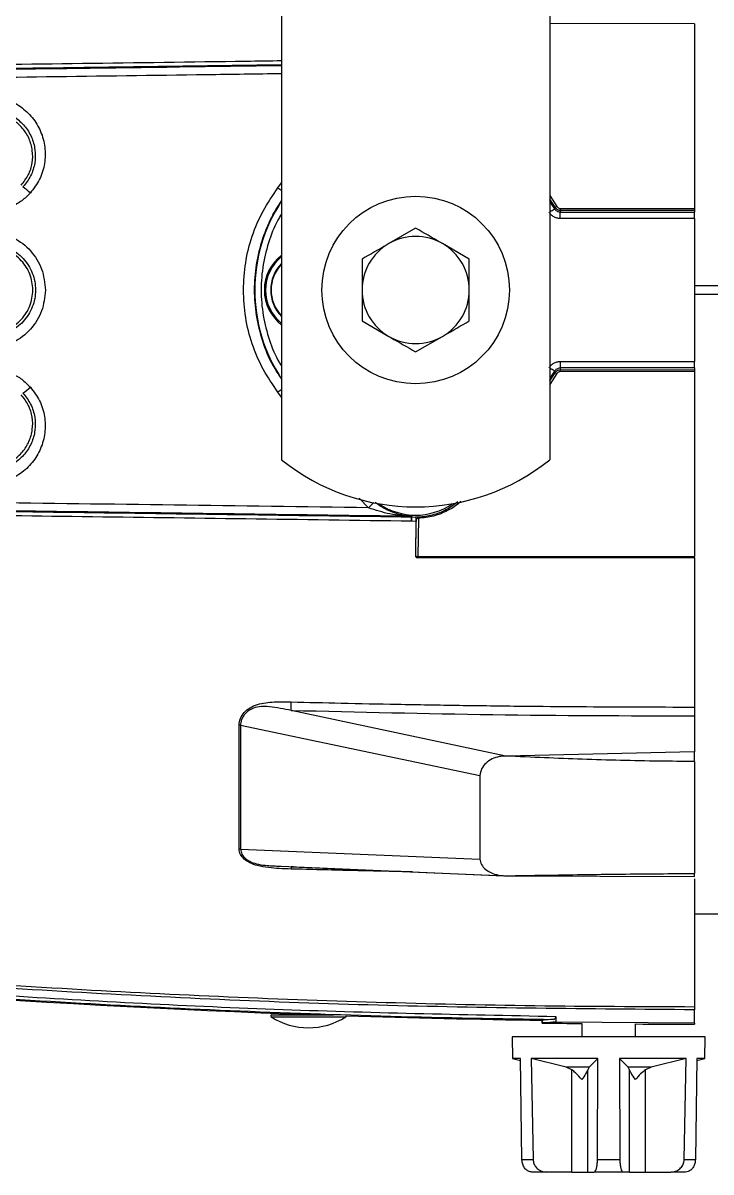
# Model space of a CAD drawing. Extents: x 17.1 to 113.1, y 3.8 to 84.5.
# Drawn here: x 23.43 to 26.63, y 31.74 to 37.1 of the extents above; entities that cross this region are included whole.
import ezdxf

# ---------------------------------------------------------------- set-up
doc = ezdxf.new("R2010")
doc.units = 0
doc.header["$MEASUREMENT"] = 0
doc.layers.add('OBJECT', color=7, linetype='CONTINUOUS')

msp = doc.modelspace()

# ---------------------------------------------------------------- linework, layer by layer
at = {"layer": 'OBJECT'}
for p, q in [((24.6319, 38.8265), (24.6319, 35.0639)), ((25.8819, 38.8265), (25.8819, 35.0639)), ((26.5569, 37.0991), (25.8819, 37.0994)), ((26.5569, 37.0991), (26.5569, 36.2368)), ((24.6143, 36.3328), (24.6319, 36.356)), ((25.8819, 36.2971), (25.9156, 36.2467)), ((25.9068, 36.2428), (25.8819, 36.2802)), ((25.9052, 36.2346), (25.9068, 36.2428)), ((25.9326, 36.2281), (25.9311, 36.2198)), ((25.9311, 36.2198), (26.5569, 36.2198)), ((25.9311, 36.1898), (25.9311, 36.2198)), ((26.5569, 36.1898), (25.9311, 36.1898)), ((26.5569, 36.228), (25.9326, 36.2281)), ((25.9327, 36.2369), (26.5569, 36.2368)), ((26.5569, 36.228), (26.5569, 36.2198)), ((26.5569, 36.1898), (26.5569, 36.2198)), ((26.5569, 36.1898), (26.5569, 35.5232)), ((25.2569, 36.1452), (25.1319, 36.073)), ((25.5069, 36.0008), (25.3819, 36.073)), ((26.7632, 35.8765), (26.5569, 35.8765)), ((26.5569, 35.8365), (26.7632, 35.8365)), ((25.0069, 35.7121), (25.1319, 35.64)), ((25.2569, 35.5678), (25.3819, 35.64)), ((25.9311, 35.5232), (26.5569, 35.5232)), ((25.9311, 35.5232), (25.9311, 35.4932)), ((26.5569, 35.4932), (25.9311, 35.4932)), ((25.9311, 35.4932), (25.9326, 35.4849)), ((26.5569, 35.4932), (26.5569, 35.5232)), ((26.5569, 35.4932), (26.5569, 35.485)), ((25.8819, 35.4328), (25.9068, 35.4702)), ((25.9156, 35.4663), (25.8819, 35.4159)), ((25.9068, 35.4702), (25.9052, 35.4783)), ((25.9326, 35.4849), (26.5569, 35.485)), ((26.5569, 35.4761), (25.9327, 35.476)), ((26.5569, 35.4761), (26.5569, 34.6139)), ((24.6319, 35.357), (24.6143, 35.3802)), ((25.0377, 34.8404), (24.9933, 34.8854)), ((25.2375, 34.798), (25.2376, 34.8003)), ((25.2397, 34.7979), (25.2375, 34.798)), ((25.2398, 34.8003), (25.2397, 34.7979)), ((25.2397, 34.7979), (25.2554, 34.7974)), ((25.2388, 34.7777), (25.2379, 34.7777)), ((25.2591, 34.7771), (25.2388, 34.7777)), ((25.257, 34.6166), (25.2591, 34.7771)), ((25.2574, 34.617), (25.2596, 34.7873)), ((25.2596, 34.7873), (25.2595, 34.7907)), ((25.2694, 34.791), (25.2671, 34.6132)), ((25.257, 34.6166), (25.2574, 34.617)), ((26.5569, 34.6071), (25.2669, 34.6065)), ((25.2669, 34.6065), (25.2674, 34.607)), ((25.2671, 34.6132), (26.5569, 34.6139)), ((26.5569, 34.6076), (25.2674, 34.607)), ((26.5569, 34.6071), (26.5569, 34.6076)), ((26.5569, 34.6071), (26.5569, 33.9109)), ((24.6757, 33.8953), (24.6756, 33.8953)), ((25.6769, 33.6821), (24.6757, 33.8953)), ((26.5569, 33.8693), (26.5569, 33.7016)), ((24.4404, 33.8263), (24.4334, 33.8267)), ((24.4404, 33.8263), (25.5569, 33.5907)), ((26.5569, 33.7016), (25.6769, 33.6821)), ((26.5569, 33.657), (26.5569, 33.1339)), ((25.5569, 33.5907), (25.5569, 33.2018)), ((24.4404, 33.247), (25.5569, 33.2018)), ((24.5942, 33.1697), (25.6687, 33.124)), ((24.6756, 33.166), (24.6759, 33.1648)), ((24.6757, 33.166), (25.6769, 33.1235)), ((24.6878, 33.1657), (24.6757, 33.166)), ((25.6769, 33.1235), (26.5569, 33.1209)), ((26.5569, 33.1089), (26.5569, 32.5128)), ((26.5569, 32.9465), (26.7632, 32.9465)), ((26.5569, 32.4367), (26.5569, 32.4982)), ((24.583, 32.4655), (24.8525, 32.4655)), ((24.5857, 32.4747), (24.851, 32.4747)), ((24.6631, 32.4799), (24.6631, 32.4747)), ((24.851, 32.4747), (24.8742, 32.4747)), ((24.8525, 32.4655), (24.9308, 32.4655)), ((25.8466, 32.4495), (25.8469, 32.4365)), ((25.8466, 32.4495), (25.8466, 32.4495)), ((25.8469, 32.4365), (25.8466, 32.4495)), ((25.8469, 32.4365), (25.8469, 32.4365)), ((25.9099, 32.4677), (25.9102, 32.4408)), ((26.5569, 32.4367), (25.9102, 32.4408)), ((26.0319, 32.4342), (26.0319, 32.3715)), ((26.5569, 32.4367), (26.5569, 32.4315)), ((26.2819, 32.3715), (26.2819, 32.4322)), ((25.7069, 32.3715), (25.7086, 32.2715)), ((26.6069, 32.3715), (25.7069, 32.3715)), ((26.6052, 32.2715), (26.6069, 32.3715)), ((25.7086, 32.2715), (25.7463, 32.2614)), ((25.7461, 32.2715), (25.7086, 32.2715)), ((25.7524, 31.8004), (25.7461, 32.2715)), ((26.1069, 32.2715), (25.7961, 32.2715)), ((25.7961, 32.2715), (25.8046, 31.8004)), ((25.9585, 32.2306), (25.7961, 32.2715)), ((26.066, 32.2306), (25.9585, 32.2306)), ((25.9847, 32.2189), (25.9585, 32.2306)), ((26.066, 32.2306), (26.0594, 32.2189)), ((26.1069, 32.2715), (26.066, 32.2306)), ((26.1048, 31.8004), (26.1069, 32.2715)), ((26.5177, 32.2715), (26.2069, 32.2715)), ((26.2069, 32.2715), (26.209, 31.8004)), ((26.2478, 32.2306), (26.2069, 32.2715)), ((26.3553, 32.2306), (26.2478, 32.2306)), ((26.2544, 32.2189), (26.2478, 32.2306)), ((26.3553, 32.2306), (26.3291, 32.2189)), ((26.5177, 32.2715), (26.3553, 32.2306)), ((26.5092, 31.8004), (26.5177, 32.2715)), ((26.5677, 32.2715), (26.5614, 31.8004)), ((26.5675, 32.2614), (26.6052, 32.2715)), ((26.6052, 32.2715), (26.5677, 32.2715)), ((25.9847, 31.7415), (25.9847, 32.2189)), ((26.0594, 31.7415), (26.0594, 32.2189)), ((26.2544, 31.7415), (26.2544, 32.2189)), ((26.3291, 31.7415), (26.3291, 32.2189)), ((25.7524, 31.8004), (25.8046, 31.8004)), ((26.1048, 31.8004), (26.209, 31.8004)), ((26.5092, 31.8004), (26.5614, 31.8004)), ((25.867, 31.7415), (25.7991, 31.7415)), ((25.9847, 31.7415), (25.867, 31.7415)), ((25.9847, 31.7415), (26.0594, 31.7415)), ((26.0594, 31.7415), (26.0891, 31.7415)), ((26.2247, 31.7415), (26.0891, 31.7415)), ((26.2544, 31.7415), (26.2247, 31.7415)), ((26.2544, 31.7415), (26.3291, 31.7415)), ((26.3291, 31.7415), (26.4468, 31.7415)), ((26.5147, 31.7415), (26.4468, 31.7415))]:
    msp.add_line(p, q, dxfattribs=at)
at = {"layer": 'OBJECT', "flags": 128}
for points in [[(25.8819, 36.2211), (25.8843, 36.2225), (25.8891, 36.2253), (25.8935, 36.2279), (25.8974, 36.2301), (25.9007, 36.232), (25.9031, 36.2334), (25.9046, 36.2343), (25.9052, 36.2346)], [(25.9052, 35.4783), (25.9046, 35.4786), (25.9031, 35.4795), (25.9007, 35.4809), (25.8974, 35.4828), (25.8935, 35.4851), (25.8891, 35.4877), (25.8843, 35.4905), (25.8819, 35.4919)]]:
    msp.add_lwpolyline(points, dxfattribs=at)
at = {"layer": 'OBJECT'}
msp.add_circle((25.2569, 35.8565), 0.4375, dxfattribs=at)
for centre, radius, start, end in [((23.2504, 36.0901), 0.3031, 46.2734, 54.6876), ((24.9084, 36.7327), 0.4964, 233.6784, 236.1554), ((25.2569, 35.8565), 0.7505, 146.3835, 213.6165), ((25.2569, 35.8565), 0.7505, 30.2571, 33.6165), ((25.9016, 36.2659), 0.0237, 282.6843, 305.9634), ((25.7504, 36.235), 0.1824, 357.8107, 0.595), ((25.2569, 35.8565), 0.25, 60, 120), ((25.2569, 35.8565), 0.25, 120, 180), ((25.2569, 35.8565), 0.25, 0, 60), ((24.7569, 35.8565), 0.2056, 127.4464, 232.5536), ((24.7569, 35.8565), 0.2, 128.6822, 231.3178), ((24.7569, 35.8565), 0.1762, 135.1999, 224.8001), ((24.7569, 35.8565), 0.1739, 135.9712, 224.0288), ((25.2569, 35.8565), 0.25, 180, 240), ((25.2569, 35.8565), 0.25, 300, 0), ((25.2569, 35.8565), 0.25, 240, 300), ((25.2569, 35.8565), 0.7505, 326.3835, 329.7429), ((25.9016, 35.4471), 0.0237, 54.0366, 77.3157), ((25.7504, 35.4779), 0.1824, 359.405, 2.1893), ((23.2504, 35.6228), 0.3031, 305.3124, 313.7266), ((24.909, 34.9794), 0.4974, 123.8477, 126.3197), ((25.2569, 35.8445), 1, 231.3178, 308.6822), ((25.156, 34.7444), 0.1524, 128.3966, 140.9255), ((25.2569, 35.1065), 0.3005, 235.3857, 304.6143), ((25.0353, 34.7843), 0.2027, 358.122, 3.8586), ((25.2369, 34.7479), 0.0525, 86.8041, 89.18), ((24.6979, 34.8116), 0.5419, 356.4144, 358.5566), ((25.2303, 34.7907), 0.0391, 0.3627, 10.3744), ((25.2674, 34.617), 0.01, 180.084, 269.9169), ((26.5569, 83.1045), 50.66, 263.32684, 267.85571), ((24.5857, 32.4697), 0.005, 90, 237.4319), ((24.7569, 32.7377), 0.323, 237.4319, 302.5681), ((24.9281, 32.4697), 0.005, 302.5681, 9.0281), ((26.5569, 83.1045), 50.66, 268.16308, 269.19659), ((26.5569, 83.0915), 50.66, 269.19697, 269.40622), ((26.5569, 83.0915), 50.66, 269.68898, 270)]:
    msp.add_arc(centre, radius, start, end, dxfattribs=at)
for points, knots in [([(20.5731, 36.8515), (21.0895, 36.8579), (22.1228, 36.8708), (23.4769, 36.8885), (24.3143, 36.9), (24.6319, 36.9043)], [0, 0, 0, 0, 0.382702, 0.765908, 1, 1, 1, 1]), ([(24.6319, 36.9067), (24.3248, 36.9025), (23.5082, 36.8912), (22.1853, 36.8739), (21.1727, 36.8613), (20.6669, 36.855)], [0, 0, 0, 0, 0.23178, 0.616222, 1, 1, 1, 1]), ([(20.6699, 36.8749), (20.914, 36.878), (21.4109, 36.8843), (22.1712, 36.894), (22.9379, 36.9041), (23.7056, 36.9143), (24.2663, 36.9218), (24.5763, 36.9261), (24.6319, 36.9269)], [0, 0, 0, 0, 0.185391, 0.377506, 0.576351, 0.765931, 0.957987, 1, 1, 1, 1]), ([(20.5677, 36.8147), (20.8069, 36.8176), (21.2936, 36.8234), (22.0374, 36.8327), (22.7872, 36.8422), (23.538, 36.8521), (24.1492, 36.8603), (24.515, 36.8653), (24.6319, 36.8669)], [0, 0, 0, 0, 0.177189, 0.360441, 0.549759, 0.730707, 0.913979, 1, 1, 1, 1]), ([(23.2694, 36.7603), (23.2952, 36.7572), (23.3467, 36.7513), (23.4156, 36.715), (23.4715, 36.663), (23.5108, 36.5974), (23.5307, 36.5233), (23.5291, 36.4463), (23.507, 36.3711), (23.4756, 36.3298), (23.4599, 36.3092)], [0, 0, 0, 0, 0.125399, 0.250033, 0.374937, 0.500007, 0.625107, 0.75017, 0.875155, 1, 1, 1, 1]), ([(23.2698, 36.6986), (23.2908, 36.6967), (23.3327, 36.6928), (23.389, 36.6646), (23.4349, 36.6235), (23.4674, 36.5711), (23.4841, 36.5113), (23.483, 36.4488), (23.4647, 36.3875), (23.4386, 36.3542), (23.4256, 36.3375)], [0, 0, 0, 0, 0.125945, 0.251061, 0.375911, 0.500546, 0.625123, 0.749825, 0.874778, 1, 1, 1, 1]), ([(23.417, 36.3454), (23.4292, 36.3609), (23.4537, 36.392), (23.4709, 36.4492), (23.472, 36.5078), (23.4562, 36.5637), (23.4255, 36.6127), (23.3822, 36.6507), (23.3296, 36.6764), (23.2906, 36.6797), (23.2711, 36.6814)], [0, 0, 0, 0, 0.1248514, 0.2496703, 0.374509, 0.4994319, 0.6244738, 0.749587, 0.8746189, 1, 1, 1, 1]), ([(23.4599, 36.3092), (23.447, 36.2964), (23.4211, 36.271), (23.3736, 36.244), (23.3222, 36.2258), (23.2861, 36.2231), (23.2681, 36.2217)], [0, 0, 0, 0, 0.251427, 0.50031, 0.75055, 1, 1, 1, 1]), ([(24.4538, 35.8565), (24.4558, 35.8991), (24.4598, 35.9845), (24.4923, 36.1089), (24.5419, 36.2274), (24.5902, 36.2976), (24.6143, 36.3328)], [0, 0, 0, 0, 0.249549, 0.499968, 0.749833, 1, 1, 1, 1]), ([(24.6319, 36.2746), (24.6236, 36.2626), (24.6005, 36.2291), (24.5706, 36.1689), (24.536, 36.0819), (24.5106, 35.9774), (24.501, 35.857), (24.5103, 35.7364), (24.5396, 35.6185), (24.5802, 35.5176), (24.6173, 35.4621), (24.6319, 35.4402)], [0, 0, 0, 0, 0.049424, 0.13824, 0.227356, 0.366591, 0.500406, 0.634291, 0.773557, 0.910718, 1, 1, 1, 1]), ([(25.9068, 36.2428), (25.9083, 36.2406), (25.9113, 36.2364), (25.9176, 36.2317), (25.9248, 36.2287), (25.93, 36.2283), (25.9326, 36.2281)], [0, 0, 0, 0, 0.2497795, 0.4995782, 0.7496537, 1, 1, 1, 1]), ([(25.9156, 36.2467), (25.9165, 36.2453), (25.9185, 36.2425), (25.9228, 36.2394), (25.9276, 36.2373), (25.931, 36.237), (25.9327, 36.2369)], [0, 0, 0, 0, 0.248699, 0.500161, 0.750977, 1, 1, 1, 1]), ([(24.6319, 36.2124), (24.6283, 36.2068), (24.6037, 36.1691), (24.5729, 36.0897), (24.5427, 35.9759), (24.5332, 35.8565), (24.5427, 35.7371), (24.5729, 35.6233), (24.6037, 35.5438), (24.6283, 35.5061), (24.6319, 35.5005)], [0, 0, 0, 0, 0.0268709, 0.1810548, 0.3394352, 0.5, 0.6605648, 0.8189452, 0.9731291, 1, 1, 1, 1]), ([(25.9311, 36.1898), (25.9259, 36.1901), (25.9154, 36.1909), (25.9009, 36.1972), (25.8882, 36.2066), (25.8822, 36.2152), (25.8793, 36.2195)], [0, 0, 0, 0, 0.2499898, 0.4998146, 0.7501668, 1, 1, 1, 1]), ([(25.9311, 36.2198), (25.9285, 36.22), (25.9233, 36.2203), (25.916, 36.2235), (25.9096, 36.2282), (25.9067, 36.2325), (25.9052, 36.2346)], [0, 0, 0, 0, 0.249341, 0.49971, 0.74966, 1, 1, 1, 1]), ([(26.5569, 36.2368), (26.5569, 36.2357), (26.5569, 36.2341), (26.5569, 36.2321), (26.5569, 36.2309), (26.5569, 36.2298), (26.5569, 36.2289), (26.5569, 36.2282), (26.5569, 36.228), (26.5569, 36.228)], [0, 0, 0, 0, 0.235209, 0.351551, 0.467887, 0.584217, 0.700551, 0.816896, 1, 1, 1, 1]), ([(25.3819, 36.073), (25.3789, 36.0747), (25.3367, 36.0991), (25.2954, 36.1229), (25.2569, 36.1452)], [0, 0, 0, 0, 0.070214, 1, 1, 1, 1]), ([(23.2868, 36.1262), (23.3197, 36.1196), (23.3853, 36.1063), (23.4648, 36.0424), (23.5196, 35.9564), (23.5266, 35.8898), (23.5301, 35.8565)], [0, 0, 0, 0, 0.250566, 0.500351, 0.750175, 1, 1, 1, 1]), ([(23.2849, 36.0715), (23.3115, 36.0665), (23.3646, 36.0567), (23.4302, 36.0062), (23.4738, 35.9373), (23.489, 35.8564), (23.4737, 35.7756), (23.4301, 35.7067), (23.3646, 35.6563), (23.3115, 35.6464), (23.2849, 35.6415)], [0, 0, 0, 0, 0.125649, 0.250726, 0.375502, 0.500091, 0.624668, 0.749422, 0.874515, 1, 1, 1, 1]), ([(23.4719, 35.8565), (23.4691, 35.8817), (23.4636, 35.9321), (23.4209, 35.9962), (23.3598, 36.0428), (23.3103, 36.0517), (23.2855, 36.0561)], [0, 0, 0, 0, 0.249291, 0.498953, 0.749084, 1, 1, 1, 1]), ([(25.1319, 36.073), (25.1289, 36.0713), (25.0867, 36.0469), (25.0454, 36.023), (25.0069, 36.0008)], [0, 0, 0, 0, 0.070213, 1, 1, 1, 1]), ([(25.0069, 36.0008), (25.0069, 35.9909), (25.0069, 35.9439), (25.0069, 35.895), (25.0069, 35.8565)], [0, 0, 0, 0, 0.211002, 1, 1, 1, 1]), ([(25.5069, 35.8565), (25.5069, 35.895), (25.5069, 35.9439), (25.5069, 35.9909), (25.5069, 36.0008)], [0, 0, 0, 0, 0.788998, 1, 1, 1, 1]), ([(23.2855, 35.6568), (23.3103, 35.6613), (23.3598, 35.6701), (23.4208, 35.7167), (23.4636, 35.7809), (23.4691, 35.8313), (23.4719, 35.8565)], [0, 0, 0, 0, 0.250681, 0.500935, 0.750645, 1, 1, 1, 1]), ([(23.5301, 35.8565), (23.5266, 35.8232), (23.5195, 35.7565), (23.4648, 35.6705), (23.3852, 35.6066), (23.3196, 35.5934), (23.2868, 35.5868)], [0, 0, 0, 0, 0.24993, 0.499886, 0.749919, 1, 1, 1, 1]), ([(24.6143, 35.3802), (24.5902, 35.4153), (24.5418, 35.4856), (24.4923, 35.6041), (24.4598, 35.7285), (24.4558, 35.8137), (24.4538, 35.8565)], [0, 0, 0, 0, 0.250229, 0.500882, 0.749824, 1, 1, 1, 1]), ([(25.0069, 35.8565), (25.0069, 35.8452), (25.0069, 35.7963), (25.0069, 35.7487), (25.0069, 35.7121)], [0, 0, 0, 0, 0.2318492, 1, 1, 1, 1]), ([(25.5069, 35.7121), (25.5069, 35.7487), (25.5069, 35.7963), (25.5069, 35.8452), (25.5069, 35.8565)], [0, 0, 0, 0, 0.7681508, 1, 1, 1, 1]), ([(25.3819, 35.64), (25.3849, 35.6417), (25.4271, 35.6661), (25.4684, 35.6899), (25.5069, 35.7121)], [0, 0, 0, 0, 0.070213, 1, 1, 1, 1]), ([(25.1319, 35.64), (25.1349, 35.6383), (25.1771, 35.6139), (25.2184, 35.59), (25.2569, 35.5678)], [0, 0, 0, 0, 0.070214, 1, 1, 1, 1]), ([(23.2681, 35.4912), (23.2862, 35.4899), (23.3223, 35.4871), (23.3738, 35.4689), (23.4212, 35.4419), (23.447, 35.4165), (23.4599, 35.4038)], [0, 0, 0, 0, 0.250785, 0.500021, 0.750018, 1, 1, 1, 1]), ([(25.8793, 35.4934), (25.8822, 35.4977), (25.8881, 35.5064), (25.9009, 35.5157), (25.9154, 35.522), (25.9259, 35.5228), (25.9311, 35.5232)], [0, 0, 0, 0, 0.250003, 0.499813, 0.750165, 1, 1, 1, 1]), ([(25.9052, 35.4783), (25.9067, 35.4805), (25.9096, 35.4848), (25.916, 35.4895), (25.9233, 35.4926), (25.9285, 35.493), (25.9311, 35.4932)], [0, 0, 0, 0, 0.2494547, 0.4998675, 0.749774, 1, 1, 1, 1]), ([(25.9068, 35.4702), (25.9083, 35.4723), (25.9113, 35.4766), (25.9176, 35.4812), (25.9248, 35.4843), (25.93, 35.4847), (25.9326, 35.4849)], [0, 0, 0, 0, 0.24939, 0.499166, 0.749323, 1, 1, 1, 1]), ([(25.9327, 35.476), (25.931, 35.4759), (25.9276, 35.4757), (25.9228, 35.4735), (25.9185, 35.4705), (25.9165, 35.4677), (25.9156, 35.4663)], [0, 0, 0, 0, 0.248921, 0.499835, 0.751191, 1, 1, 1, 1]), ([(26.5569, 35.485), (26.5569, 35.4849), (26.5569, 35.4847), (26.5569, 35.4837), (26.5569, 35.4827), (26.5569, 35.4815), (26.5569, 35.4802), (26.5569, 35.4784), (26.5569, 35.477), (26.5569, 35.4761)], [0, 0, 0, 0, 0.235207, 0.351552, 0.467887, 0.584228, 0.700573, 0.816902, 1, 1, 1, 1]), ([(23.4599, 35.4038), (23.4756, 35.3832), (23.507, 35.3419), (23.5291, 35.2667), (23.5307, 35.1897), (23.5108, 35.1156), (23.4715, 35.0499), (23.4156, 34.9979), (23.3467, 34.9617), (23.2952, 34.9557), (23.2694, 34.9527)], [0, 0, 0, 0, 0.124845, 0.24983, 0.374893, 0.499993, 0.625062, 0.749967, 0.874601, 1, 1, 1, 1]), ([(23.4256, 35.3755), (23.4387, 35.3587), (23.4647, 35.3253), (23.483, 35.2641), (23.4841, 35.2017), (23.4674, 35.1419), (23.435, 35.0895), (23.389, 35.0483), (23.3327, 35.0202), (23.2908, 35.0163), (23.2698, 35.0143)], [0, 0, 0, 0, 0.1256654, 0.2503632, 0.3748706, 0.4993744, 0.6239874, 0.748872, 0.8742199, 1, 1, 1, 1]), ([(23.2711, 35.0316), (23.2905, 35.0332), (23.3294, 35.0365), (23.382, 35.0621), (23.4253, 35.1001), (23.4561, 35.149), (23.472, 35.205), (23.471, 35.2635), (23.4537, 35.3209), (23.4293, 35.352), (23.417, 35.3676)], [0, 0, 0, 0, 0.124906, 0.249953, 0.375022, 0.500104, 0.625116, 0.749959, 0.874676, 1, 1, 1, 1]), ([(25.0377, 34.8404), (24.7355, 34.8446), (24.1358, 34.8529), (23.2345, 34.8649), (22.3347, 34.8765), (21.4438, 34.8877), (20.8558, 34.8948), (20.5677, 34.8982)], [0, 0, 0, 0, 0.2022766, 0.4015017, 0.6039518, 0.8059482, 1, 1, 1, 1]), ([(25.2376, 34.8003), (24.7181, 34.8075), (23.6787, 34.8218), (22.1227, 34.8422), (21.0894, 34.855), (20.5731, 34.8614)], [0, 0, 0, 0, 0.333336, 0.666886, 1, 1, 1, 1]), ([(20.6669, 34.8579), (21.1727, 34.8516), (22.1852, 34.839), (23.7098, 34.819), (24.7284, 34.805), (25.2375, 34.798)], [0, 0, 0, 0, 0.33303, 0.666639, 1, 1, 1, 1]), ([(25.0685, 34.8665), (25.0824, 34.8566), (25.1103, 34.8367), (25.1546, 34.8173), (25.1962, 34.8053), (25.2276, 34.8013), (25.2388, 34.8004), (25.2397, 34.8003), (25.2397, 34.8003), (25.2398, 34.8003)], [0, 0, 0, 0, 0.249937, 0.500626, 0.749427, 0.968478, 0.986306, 0.993527, 1, 1, 1, 1]), ([(25.2688, 34.7978), (25.2912, 34.8001), (25.3372, 34.805), (25.4011, 34.8301), (25.4368, 34.8569), (25.4539, 34.8697)], [0, 0, 0, 0, 0.330582, 0.680069, 1, 1, 1, 1]), ([(25.4682, 34.8718), (25.4668, 34.8704), (25.4498, 34.8518), (25.4067, 34.8265), (25.3411, 34.7983), (25.2933, 34.7934), (25.2694, 34.791)], [0, 0, 0, 0, 0.02736, 0.351619, 0.675255, 1, 1, 1, 1]), ([(25.2379, 34.7777), (24.9801, 34.7813), (24.4679, 34.7884), (23.7051, 34.7987), (22.9374, 34.8089), (22.1707, 34.8189), (21.4106, 34.8287), (20.9139, 34.8349), (20.6699, 34.838)], [0, 0, 0, 0, 0.168843, 0.335534, 0.500076, 0.67255, 0.839189, 1, 1, 1, 1]), ([(25.2376, 34.8003), (25.2376, 34.8003), (25.2376, 34.8003), (25.2375, 34.8004), (25.2371, 34.8004), (25.2231, 34.8011), (25.1865, 34.8037), (25.121, 34.8131), (25.0709, 34.8295), (25.0377, 34.8404)], [0, 0, 0, 0, 0.001142, 0.002301, 0.004791, 0.01068, 0.246792, 0.502027, 1, 1, 1, 1]), ([(25.2554, 34.7974), (25.2552, 34.7973), (25.255, 34.7971), (25.2562, 34.7952), (25.2582, 34.7925), (25.2595, 34.7907)], [0, 0, 0, 0, 0.252438, 0.503217, 1, 1, 1, 1]), ([(25.2554, 34.7974), (25.2573, 34.7975), (25.2601, 34.7975), (25.265, 34.7976), (25.2675, 34.7977), (25.2688, 34.7978)], [0, 0, 0, 0, 0.499445, 0.751584, 1, 1, 1, 1]), ([(25.2595, 34.7907), (25.2594, 34.7881), (25.2592, 34.7842), (25.2591, 34.779), (25.2591, 34.7771)], [0, 0, 0, 0, 0.6495649, 1, 1, 1, 1]), ([(25.2694, 34.791), (25.2688, 34.7909), (25.2674, 34.7908), (25.265, 34.7903), (25.2623, 34.7896), (25.2601, 34.7885), (25.2598, 34.7877), (25.2596, 34.7873)], [0, 0, 0, 0, 0.117751, 0.236264, 0.479976, 0.736393, 1, 1, 1, 1]), ([(25.2669, 34.6065), (25.2659, 34.6066), (25.2638, 34.6068), (25.261, 34.6083), (25.2588, 34.6105), (25.2573, 34.6134), (25.2571, 34.6155), (25.257, 34.6166)], [0, 0, 0, 0, 0.1904146, 0.380721, 0.5749326, 0.7832683, 1, 1, 1, 1]), ([(25.2574, 34.617), (25.2574, 34.6169), (25.2574, 34.6169), (25.2574, 34.6167), (25.2576, 34.6162), (25.2583, 34.6154), (25.26, 34.6144), (25.2624, 34.6137), (25.2648, 34.6134), (25.2663, 34.6133), (25.2671, 34.6132)], [0, 0, 0, 0, 0.013718, 0.037881, 0.117462, 0.241308, 0.499767, 0.695357, 0.834141, 1, 1, 1, 1]), ([(25.2671, 34.6132), (25.2672, 34.6124), (25.2672, 34.6106), (25.2673, 34.6087), (25.2673, 34.6073), (25.2674, 34.6071), (25.2674, 34.607)], [0, 0, 0, 0, 0.249948, 0.499967, 0.749993, 1, 1, 1, 1]), ([(26.5569, 34.6076), (26.5569, 34.6076), (26.5569, 34.6077), (26.5569, 34.6082), (26.5569, 34.6089), (26.5569, 34.6099), (26.5569, 34.6111), (26.5569, 34.6124), (26.5569, 34.6134), (26.5569, 34.6139)], [0, 0, 0, 0, 0.143851, 0.287677, 0.431526, 0.575369, 0.719208, 0.857742, 1, 1, 1, 1]), ([(24.4334, 33.8267), (24.4347, 33.8372), (24.4374, 33.8581), (24.456, 33.8863), (24.4836, 33.9092), (24.5306, 33.9289), (24.5972, 33.9361), (24.65, 33.9353), (24.6763, 33.935)], [0, 0, 0, 0, 0.125023, 0.250261, 0.372599, 0.500558, 0.750171, 1, 1, 1, 1]), ([(24.6756, 33.8953), (24.6758, 33.9024), (24.6761, 33.9166), (24.6763, 33.9288), (24.6763, 33.935)], [0, 0, 0, 0, 0.499997, 1, 1, 1, 1]), ([(24.6763, 33.935), (24.7541, 33.933), (24.919, 33.9289), (25.1806, 33.9236), (25.461, 33.9189), (25.7437, 33.9152), (26.0195, 33.9127), (26.2882, 33.9112), (26.4673, 33.911), (26.5569, 33.9109)], [0, 0, 0, 0, 0.124105, 0.263212, 0.41732, 0.571428, 0.714286, 0.857143, 1, 1, 1, 1]), ([(24.6756, 33.8953), (24.659, 33.8985), (24.6257, 33.9049), (24.5762, 33.9131), (24.5298, 33.9149), (24.4969, 33.9051), (24.4768, 33.8934), (24.4645, 33.8828), (24.454, 33.8699), (24.446, 33.8556), (24.4411, 33.8405), (24.4406, 33.8306), (24.4404, 33.8263)], [0, 0, 0, 0, 0.167655, 0.336418, 0.499288, 0.624455, 0.681335, 0.749952, 0.805262, 0.875044, 0.94588, 1, 1, 1, 1]), ([(24.6756, 33.8953), (24.9891, 33.8877), (25.616, 33.8726), (26.2433, 33.8704), (26.5569, 33.8693)], [0, 0, 0, 0, 0.500002, 1, 1, 1, 1]), ([(26.5569, 33.9109), (26.5569, 33.9076), (26.5569, 33.8987), (26.5569, 33.8841), (26.5569, 33.8733), (26.5569, 33.8693)], [0, 0, 0, 0, 0.263891, 0.723095, 1, 1, 1, 1]), ([(24.4334, 33.2476), (24.4333, 33.3351), (24.4333, 33.5102), (24.4333, 33.7212), (24.4334, 33.8267)], [0, 0, 0, 0, 0.500003, 1, 1, 1, 1]), ([(24.4404, 33.8263), (24.4404, 33.7208), (24.4405, 33.5097), (24.4404, 33.3346), (24.4404, 33.247)], [0, 0, 0, 0, 0.499779, 1, 1, 1, 1]), ([(25.6769, 33.6821), (25.6731, 33.6821), (25.6632, 33.682), (25.6413, 33.6791), (25.6114, 33.6698), (25.5823, 33.6496), (25.5615, 33.6221), (25.5585, 33.6014), (25.5569, 33.5907)], [0, 0, 0, 0, 0.0612938, 0.1579775, 0.3530257, 0.5689643, 0.7756011, 1, 1, 1, 1]), ([(26.5569, 33.657), (26.502, 33.6573), (26.3871, 33.6578), (26.2125, 33.6615), (26.0345, 33.667), (25.856, 33.6739), (25.7373, 33.6794), (25.6769, 33.6821)], [0, 0, 0, 0, 0.187145, 0.391348, 0.595125, 0.793954, 1, 1, 1, 1]), ([(26.5569, 33.657), (26.5569, 33.6627), (26.5569, 33.674), (26.5569, 33.6902), (26.5569, 33.6992), (26.5569, 33.7016)], [0, 0, 0, 0, 0.425026, 0.850044, 1, 1, 1, 1]), ([(24.6763, 33.1551), (24.6578, 33.1557), (24.6222, 33.1569), (24.5695, 33.1612), (24.5225, 33.1691), (24.4835, 33.1829), (24.4557, 33.2011), (24.4373, 33.2231), (24.4347, 33.2395), (24.4334, 33.2476)], [0, 0, 0, 0, 0.175155, 0.335953, 0.499736, 0.628068, 0.749936, 0.875048, 1, 1, 1, 1]), ([(24.4404, 33.247), (24.4392, 33.2472), (24.4369, 33.2475), (24.4345, 33.2476), (24.4334, 33.2476)], [0, 0, 0, 0, 0.500003, 1, 1, 1, 1]), ([(24.4404, 33.247), (24.4416, 33.2394), (24.444, 33.2241), (24.4618, 33.2033), (24.489, 33.1866), (24.5252, 33.1758), (24.5613, 33.1715), (24.5847, 33.1703), (24.5942, 33.1698)], [0, 0, 0, 0, 0.169475, 0.339571, 0.508222, 0.676895, 0.867999, 1, 1, 1, 1]), ([(25.5569, 33.2018), (25.5584, 33.1929), (25.5614, 33.1752), (25.5826, 33.1514), (25.6138, 33.1339), (25.6475, 33.1251), (25.6687, 33.124), (25.6769, 33.1235)], [0, 0, 0, 0, 0.217937, 0.435233, 0.661573, 0.868603, 1, 1, 1, 1]), ([(24.5942, 33.1698), (24.5988, 33.1695), (24.6099, 33.1688), (24.6209, 33.1683), (24.6273, 33.1681)], [0, 0, 0, 0, 0.41689, 1, 1, 1, 1]), ([(24.6759, 33.1648), (24.6759, 33.1647), (24.6762, 33.1643), (24.6763, 33.1589), (24.6763, 33.1551)], [0, 0, 0, 0, 0.289714, 1, 1, 1, 1]), ([(25.2417, 33.142), (25.1449, 33.1439), (24.9564, 33.1477), (24.768, 33.1527), (24.6763, 33.1551)], [0, 0, 0, 0, 0.513737, 1, 1, 1, 1]), ([(25.6769, 33.1235), (25.7373, 33.1245), (25.856, 33.1264), (26.0345, 33.1292), (26.2125, 33.1317), (26.3871, 33.1335), (26.502, 33.1338), (26.5569, 33.1339)], [0, 0, 0, 0, 0.206023, 0.404822, 0.608638, 0.812834, 1, 1, 1, 1]), ([(26.5569, 33.1209), (26.5569, 33.1208), (26.5569, 33.1206), (26.5569, 33.127), (26.5569, 33.1325), (26.5569, 33.1339)], [0, 0, 0, 0, 0.425021, 0.850046, 1, 1, 1, 1]), ([(26.5569, 32.4982), (26.065, 32.5022), (25.0812, 32.5103), (23.6069, 32.5778), (22.1349, 32.6822), (21.1571, 32.7886), (20.6682, 32.8418)], [0, 0, 0, 0, 0.25003, 0.500058, 0.750055, 1, 1, 1, 1]), ([(20.6699, 32.8563), (20.9025, 32.83), (21.3754, 32.7764), (22.0979, 32.7077), (22.8449, 32.6469), (23.5943, 32.5975), (24.3395, 32.5593), (25.0741, 32.5327), (25.8138, 32.5158), (26.3087, 32.5138), (26.5569, 32.5128)], [0, 0, 0, 0, 0.118989, 0.241992, 0.369009, 0.500039, 0.623805, 0.748387, 0.873785, 1, 1, 1, 1]), ([(20.6699, 32.7924), (20.9078, 32.7655), (21.3917, 32.7108), (22.1313, 32.6409), (22.8863, 32.5801), (23.6423, 32.5309), (24.3935, 32.4934), (25.1441, 32.4662), (25.6472, 32.4576), (25.9, 32.4532)], [0, 0, 0, 0, 0.136957, 0.278626, 0.425005, 0.570315, 0.712103, 0.855331, 1, 1, 1, 1]), ([(20.6716, 32.8069), (21.1066, 32.7592), (21.9767, 32.6638), (23.286, 32.5643), (24.5972, 32.4941), (25.4723, 32.4765), (25.9099, 32.4677)], [0, 0, 0, 0, 0.249981, 0.5, 0.749995, 1, 1, 1, 1]), ([(26.5569, 32.5128), (26.5569, 32.5125), (26.5569, 32.5121), (26.5569, 32.5105), (26.5569, 32.509), (26.5569, 32.5072), (26.5569, 32.5051), (26.5569, 32.5022), (26.5569, 32.4998), (26.5569, 32.4982)], [0, 0, 0, 0, 0.226959, 0.339219, 0.451486, 0.563736, 0.675991, 0.78826, 1, 1, 1, 1]), ([(24.6614, 32.48), (24.6625, 32.4799), (24.6646, 32.4799), (24.681, 32.4797), (24.7053, 32.4793), (24.7321, 32.4787), (24.7498, 32.4781), (24.7569, 32.4778)], [0, 0, 0, 0, 0.2146291, 0.42928, 0.6439213, 0.8585499, 1, 1, 1, 1]), ([(24.7569, 32.4778), (24.7676, 32.4774), (24.7889, 32.4766), (24.8129, 32.4754), (24.8225, 32.4749), (24.8252, 32.4747)], [0, 0, 0, 0, 0.41597, 0.831933, 1, 1, 1, 1]), ([(25.9, 32.4532), (25.8828, 32.452), (25.8538, 32.4501), (25.8487, 32.4496), (25.8466, 32.4495)], [0, 0, 0, 0, 0.593401, 1, 1, 1, 1]), ([(25.9102, 32.4408), (25.8913, 32.4396), (25.8566, 32.4373), (25.8499, 32.4367), (25.8469, 32.4365)], [0, 0, 0, 0, 0.54186, 1, 1, 1, 1]), ([(25.9099, 32.4677), (25.9098, 32.4663), (25.9097, 32.4641), (25.9088, 32.4609), (25.9077, 32.4586), (25.9062, 32.4566), (25.9048, 32.4551), (25.9027, 32.4537), (25.9011, 32.4534), (25.9, 32.4532)], [0, 0, 0, 0, 0.171872, 0.256728, 0.427736, 0.526486, 0.654996, 0.783434, 1, 1, 1, 1]), ([(26.0312, 32.1727), (26.0312, 32.1728), (26.0228, 32.1834), (26.0081, 32.2006), (25.9908, 32.2141), (25.9847, 32.2189)], [0, 0, 0, 0, 0.004609, 0.647696, 1, 1, 1, 1]), ([(26.0594, 32.2189), (26.0565, 32.2125), (26.0502, 32.1987), (26.0383, 32.1817), (26.0313, 32.1728), (26.0312, 32.1727)], [0, 0, 0, 0, 0.458105, 0.995394, 1, 1, 1, 1]), ([(26.2826, 32.1727), (26.2825, 32.1728), (26.2742, 32.1834), (26.2624, 32.2006), (26.2565, 32.2141), (26.2544, 32.2189)], [0, 0, 0, 0, 0.004609, 0.647696, 1, 1, 1, 1]), ([(26.3291, 32.2189), (26.3212, 32.2125), (26.3039, 32.1987), (26.2896, 32.1817), (26.2826, 32.1728), (26.2826, 32.1727)], [0, 0, 0, 0, 0.4581043, 0.9953935, 1, 1, 1, 1]), ([(25.7991, 31.7415), (25.7935, 31.7422), (25.7822, 31.7437), (25.7675, 31.7555), (25.7571, 31.7725), (25.7529, 31.7886), (25.7525, 31.7979), (25.7524, 31.8004)], [0, 0, 0, 0, 0.241745, 0.484005, 0.711796, 0.922051, 1, 1, 1, 1]), ([(25.8046, 31.8004), (25.8053, 31.794), (25.8068, 31.7812), (25.8167, 31.7642), (25.8312, 31.751), (25.8487, 31.7429), (25.8612, 31.7419), (25.867, 31.7415)], [0, 0, 0, 0, 0.198026, 0.39586, 0.598898, 0.81482, 1, 1, 1, 1]), ([(26.0891, 31.7415), (26.091, 31.7422), (26.0948, 31.7437), (26.0997, 31.7555), (26.1032, 31.7725), (26.1046, 31.7886), (26.1047, 31.7979), (26.1048, 31.8004)], [0, 0, 0, 0, 0.241745, 0.484005, 0.711795, 0.922051, 1, 1, 1, 1]), ([(26.209, 31.8004), (26.2092, 31.794), (26.2096, 31.7812), (26.2121, 31.7642), (26.2157, 31.751), (26.2201, 31.7429), (26.2233, 31.7419), (26.2247, 31.7415)], [0, 0, 0, 0, 0.198026, 0.395861, 0.598898, 0.81482, 1, 1, 1, 1]), ([(26.4468, 31.7415), (26.4544, 31.7422), (26.4694, 31.7437), (26.4892, 31.7555), (26.503, 31.7725), (26.5086, 31.7886), (26.5091, 31.7979), (26.5092, 31.8004)], [0, 0, 0, 0, 0.241745, 0.4840054, 0.7117956, 0.922051, 1, 1, 1, 1]), ([(26.5614, 31.8004), (26.5608, 31.794), (26.5597, 31.7812), (26.5523, 31.7642), (26.5414, 31.751), (26.5283, 31.7429), (26.519, 31.7419), (26.5147, 31.7415)], [0, 0, 0, 0, 0.198026, 0.395861, 0.598898, 0.81482, 1, 1, 1, 1])]:
    msp.add_open_spline(points, degree=3, knots=knots, dxfattribs=at)

doc.saveas('drawing.dxf')
